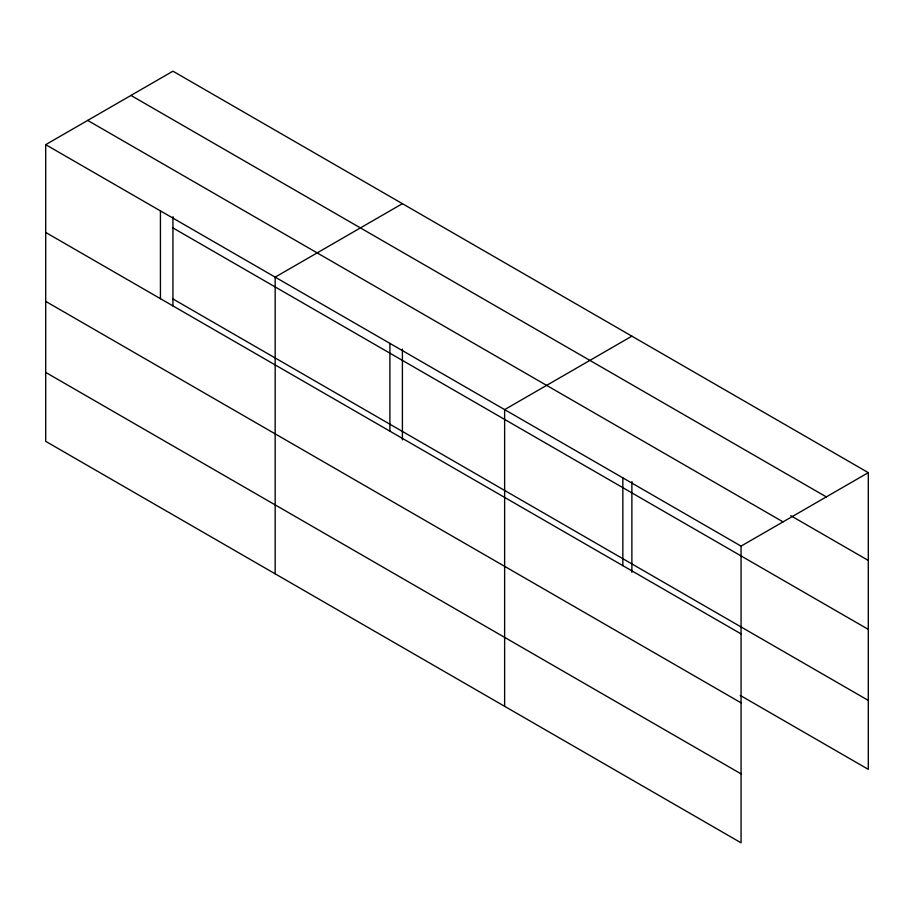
<?xml version="1.0" encoding="UTF-8"?>
<svg xmlns="http://www.w3.org/2000/svg" width="914" height="914" viewBox="0 0 914 914"><rect width="100%" height="100%" fill="white"/><g stroke="black" fill="none" stroke-linecap="round" stroke-linejoin="round"><path stroke-width="1.37" d="M741.06 702.843L741.06 546.115L45.7 144.652L45.7 441.348L741.06 842.811L741.06 702.843L45.7 301.38M740.237 695.405L868.3 769.348L868.3 472.652L172.94 71.189L45.7 144.652M402.411 203.673L275.171 277.136L275.171 573.832M631.882 336.158L504.631 409.621L504.631 706.316M741.06 546.115L868.3 472.652M130.953 95.433L826.313 496.896M790.724 515.656L868.3 560.442M87.687 120.408L783.047 521.871M172.94 227.917L868.3 629.38M172.94 298.947L868.3 700.41M45.7 232.442L741.06 633.905M45.7 372.409L741.06 773.872M631.882 481.621L631.882 572.347M622.845 477.862L622.845 565.652M402.411 349.148L402.411 439.874M389.901 343.378L389.901 431.168M172.94 216.664L172.94 305.984M160.43 210.894L160.43 298.684"/></g></svg>
